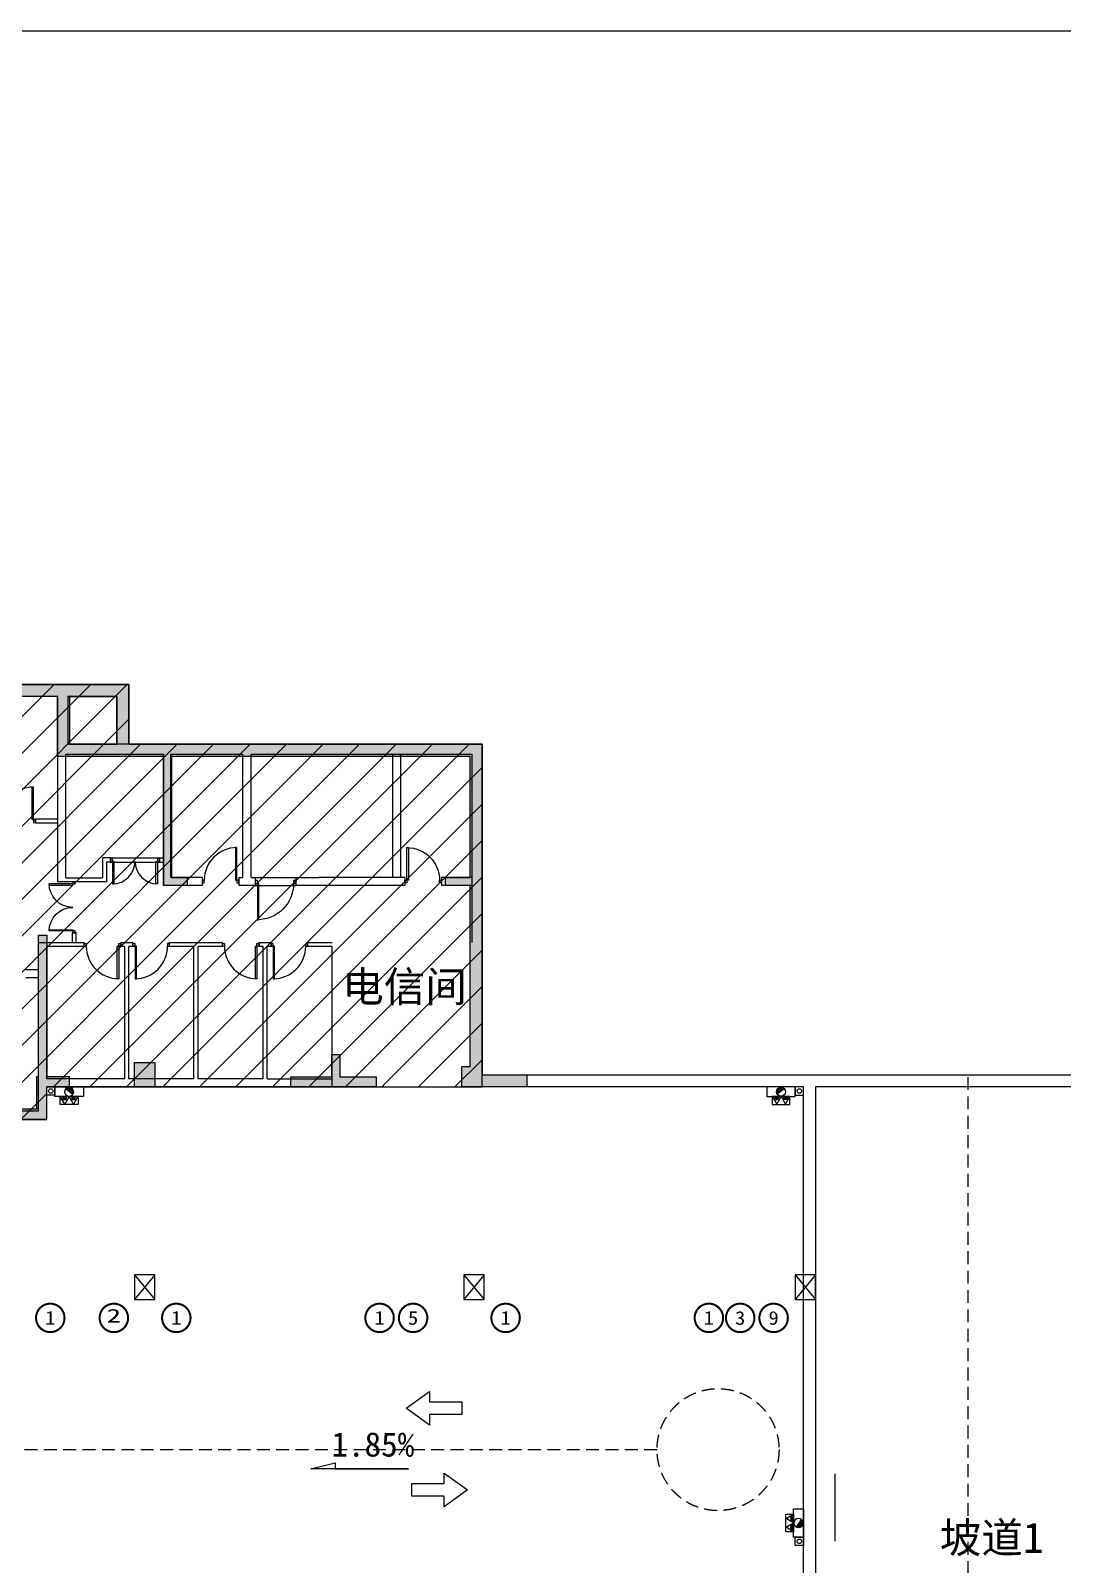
# Model space of a CAD drawing. Header units: millimetres. Extents: x -248992 to 1906102, y -24098 to 332602.
# Drawn here: x 808960 to 834336, y 294883 to 332602 of the extents above; entities that cross this region are included whole.
import ezdxf
from ezdxf.enums import TextEntityAlignment as Align

# ---------------------------------------------------------------- set-up
doc = ezdxf.new("R2010")
doc.units = ezdxf.units.MM
doc.header["$LTSCALE"] = 100
doc.linetypes.add('A6-DK-B1F$0$HIDDEN2', pattern=[4.7625, 3.175, -1.5875])
doc.linetypes.add('X-143-BF$0$HIDDEN2', pattern=[4.7625, 3.175, -1.5875])
for name, color, linetype in [('-ACO-TTLB', 153, 'Continuous'), ('A-HATCH', 251, 'Continuous'), ('A-ROOM-IDEN', 31, 'Continuous'), ('A6-DK-B1F$0$A-TRACK', 77, 'A6-DK-B1F$0$HIDDEN2'), ('A6-DK-BG-B1F$0$A-DRAIN', 152, 'Continuous'), ('A6-W-B1$0$S-WALL-S', 4, 'Continuous'), ('h-dxc$0$S-HATCH-X', 251, 'Continuous'), ('TP-DK-1(xhs)$0$P-J-DIM-L', 70, 'Continuous'), ('TP-DK-1(xhs)$0$P-X-DIM-L', 20, 'Continuous'), ('TP-DK-1(xhs)$0$P-X-L', 240, 'Continuous'), ('TP-DK-1(xhs)$0$P-X-M', 2, 'Continuous'), ('TP-DK-1(xhs)$0$P-X-X', 1, 'Continuous'), ('X-143-BF$0$A-DOOR', 190, 'Continuous'), ('X-143-BF$0$A-STAIR', 142, 'Continuous'), ('X-143-BF$0$A-VOID', 221, 'X-143-BF$0$HIDDEN2'), ('X-143-BF$0$A6-143-BF(12#)$0$A-DOOR', 190, 'Continuous'), ('X-143-BF$0$A6-143-BF(12#)$0$XU-143-SF$0$A-WALL', 2, 'Continuous'), ('X143-12#-BFdwg$0$xref(dwg引用图层)', 7, 'Continuous'), ('xref(dwg引用图层)', 7, 'Continuous')]:
    doc.layers.add(name, color=color, linetype=linetype)
doc.layers.add('A6-W-B1$0$S-EDIT', color=241, linetype='Continuous', plot=False)
doc.layers.add('LVTRY', color=6, linetype='Continuous', lineweight=18)
doc.layers.add('PUB_TEXT', color=7, linetype='Continuous', lineweight=15)
doc.layers.add('yichutu', color=7, linetype='Continuous', true_color=0xffffff, plot=False)
doc.styles.add('-黑体', font='simhei.ttf')
doc.styles.add('A6-DK-BG-B1F$0$华文细黑', font='STXIHEI.TTF')
doc.styles.add('华文细黑', font='STXIHEI.TTF')

# ---------------------------------------------------------------- blocks, each defined once
blk = doc.blocks.new('*U371')
for points in [[(-850, 35), (-900, 35), (-900, -35), (-850, -35)], [(0, 35), (-50, 35), (-50, -35), (0, -35)], [(-815, -835), (-815, -35), (-850, -35), (-850, -835)]]:
    blk.add_lwpolyline(points, close=True)
blk.add_arc((-850, -35), 800, 270, 0)
blk = doc.blocks.new('*U369')
for points in [[(-85, 835), (-85, 35), (-50, 35), (-50, 835)], [(-900, -35), (-850, -35), (-850, 35), (-900, 35)], [(-50, -35), (0, -35), (0, 35), (-50, 35)]]:
    blk.add_lwpolyline(points, close=True)
blk.add_arc((-50, 35), 800, 90, 180)
blk = doc.blocks.new('*U370')
for points in [[(-815, 835), (-815, 35), (-850, 35), (-850, 835)], [(-850, -35), (-900, -35), (-900, 35), (-850, 35)], [(0, -35), (-50, -35), (-50, 35), (0, 35)]]:
    blk.add_lwpolyline(points, close=True)
blk.add_arc((-850, 35), 800, 0, 90)
blk = doc.blocks.new('*U379')
for points in [[(-815, 835), (-815, 35), (-850, 35), (-850, 835)], [(-850, -35), (-900, -35), (-900, 35), (-850, 35)], [(0, -35), (-50, -35), (-50, 35), (0, 35)]]:
    blk.add_lwpolyline(points, close=True)
blk.add_arc((-850, 35), 800, 0, 90)
blk = doc.blocks.new('*U381')
at = {"linetype": 'ByBlock', "lineweight": -2}
for points in [[(85, 685), (85, 35), (50, 35), (50, 685)], [(1315, 685), (1315, 35), (1350, 35), (1350, 685)], [(0, 35), (50, 35), (50, -35), (0, -35)], [(1350, 35), (1400, 35), (1400, -35), (1350, -35)]]:
    blk.add_lwpolyline(points, close=True, dxfattribs=at)
for centre, start, end in [((50, 35), 0, 90), ((1350, 35), 90, 180)]:
    blk.add_arc(centre, 650, start, end, dxfattribs=at)
blk = doc.blocks.new('*U375')
at = {"linetype": 'ByBlock', "lineweight": -2}
for points in [[(0, -35), (50, -35), (50, 35), (0, 35)], [(1150, -35), (1200, -35), (1200, 35), (1150, 35)], [(85, -585), (85, -35), (50, -35), (50, -585)], [(1115, -585), (1115, -35), (1150, -35), (1150, -585)]]:
    blk.add_lwpolyline(points, close=True, dxfattribs=at)
for centre, start, end in [((50, -35), 270, 0), ((1150, -35), 180, 270)]:
    blk.add_arc(centre, 550, start, end, dxfattribs=at)
blk = doc.blocks.new('X-143-BF')
at = {"layer": 'X-143-BF$0$A-STAIR', "linetype": 'ByBlock'}
for points in [[(46510, 6940), (47710, 6940)], [(46510, 6840), (47710, 6840)], [(50065, 6460), (51065, 6460)], [(50065, 6260), (51065, 6260)]]:
    blk.add_lwpolyline(points, dxfattribs=at)
at = {"layer": 'X-143-BF$0$A-VOID'}
for points in [[(44740, 4190), (43160, 4190)], [(44740, 3990), (43160, 3990)]]:
    blk.add_lwpolyline(points, dxfattribs=at)
at = {"layer": 'X-143-BF$0$A6-143-BF(12#)$0$XU-143-SF$0$A-WALL', "linetype": 'ByBlock'}
for p, q in [((46960, 11210), (43710, 11210)), ((46960, 9740), (46960, 11210)), ((45210, 10910), (43660, 10910)), ((45210, 6350), (45210, 10910)), ((45410, 9490), (45910, 9490)), ((45410, 6450), (45410, 9490)), ((46660, 9490), (47810, 9490)), ((47810, 9490), (47810, 6260)), ((53450, 6460), (53450, 9490)), ((53650, 6460), (53650, 9490)), ((44660, 7900), (44660, 7800)), ((44660, 7900), (45210, 7900)), ((45210, 7800), (44660, 7800)), ((45410, 6450), (46310, 6450)), ((48765, 6460), (48765, 6260)), ((49665, 6460), (49665, 6260)), ((49665, 6460), (49765, 6460)), ((49965, 6460), (50065, 6460)), ((50065, 6460), (50065, 6260)), ((51065, 6460), (51640, 6460)), ((51065, 6460), (51065, 6260)), ((45160, 6350), (45160, 6350)), ((44740, 4860), (45860, 4860)), ((45860, 4760), (45860, 4860)), ((46760, 4860), (47060, 4860)), ((46760, 4760), (46760, 4860)), ((47060, 4760), (47060, 4860)), ((47960, 4860), (49260, 4860)), ((47960, 4760), (47960, 4860)), ((49260, 4760), (49260, 4860)), ((50160, 4860), (50460, 4860)), ((50160, 4760), (50160, 4860)), ((50460, 4760), (50460, 4860)), ((51360, 4860), (51960, 4860)), ((51360, 4760), (51360, 4860)), ((44740, 710), (41675, 710)), ((44940, 510), (41675, 510))]:
    blk.add_line(p, q, dxfattribs=at)
at = {"layer": 'X-143-BF$0$A6-143-BF(12#)$0$XU-143-SF$0$A-WALL'}
for p, q in [((45910, 9740), (45460, 9740)), ((55650, 9740), (45910, 9740)), ((45910, 9490), (47810, 9490)), ((47810, 6460), (47810, 9490)), ((47990, 9490), (49765, 9490)), ((47990, 6460), (47990, 9490)), ((47990, 6460), (47990, 9490)), ((49765, 6460), (49765, 9490)), ((49965, 9490), (51640, 9490)), ((49965, 6460), (49965, 9490)), ((51640, 9490), (55400, 9490)), ((55400, 7075), (55400, 9490)), ((55650, 4860), (55650, 9740)), ((55400, 4860), (55400, 7075)), ((48765, 6460), (47990, 6460)), ((53750, 6460), (51640, 6460)), ((55400, 6460), (54650, 6460)), ((46410, 6350), (45210, 6350)), ((48765, 6260), (47810, 6260)), ((50065, 6260), (49665, 6260)), ((53750, 6260), (51065, 6260)), ((55400, 6260), (54650, 6260)), ((44740, 710), (44740, 4860)), ((44940, 1510), (44940, 4760)), ((44940, 1510), (44940, 4760)), ((45860, 4760), (44940, 4760)), ((46860, 4760), (46760, 4760)), ((46860, 1510), (46860, 4760)), ((47060, 4760), (46960, 4760)), ((46960, 1510), (46960, 4760)), ((48560, 4760), (47960, 4760)), ((48560, 1510), (48560, 4760)), ((49260, 4760), (48660, 4760)), ((49260, 4760), (48660, 4760)), ((48660, 1510), (48660, 4760)), ((50260, 4760), (50160, 4760)), ((50260, 1510), (50260, 4760)), ((50460, 4760), (50360, 4760)), ((50360, 1510), (50360, 4760)), ((51960, 4760), (51360, 4760)), ((51960, 1310), (51960, 4760)), ((46860, 1510), (44940, 1510)), ((48560, 1510), (46960, 1510)), ((50260, 1510), (48660, 1510)), ((50360, 1510), (51960, 1510)), ((51960, 1310), (44940, 1310)), ((44940, 510), (44940, 1310)), ((55650, 1310), (55649, 1309))]:
    blk.add_line(p, q, dxfattribs=at)
at = {"layer": 'X-143-BF$0$A6-143-BF(12#)$0$XU-143-SF$0$A-WALL', "linetype": 'ByBlock'}
for points in [[(46660, 9740), (46660, 10910), (45460, 10910), (45460, 9740)], [(46510, 6840), (46510, 6940)], [(47710, 6940), (47710, 6840)], [(53750, 6460), (53750, 6260)], [(54650, 6460), (54650, 6260)], [(45660, 4860), (45660, 5100), (45560, 5100), (45560, 4860)]]:
    blk.add_lwpolyline(points, dxfattribs=at)
at = {"layer": 'X-143-BF$0$A6-143-BF(12#)$0$XU-143-SF$0$A-WALL'}
for points in [[(46510, 6940), (46310, 6940), (46310, 6450)], [(46510, 6840), (46410, 6840), (46410, 6350)], [(47710, 6940), (47810, 6940)], [(47710, 6840), (47810, 6840)]]:
    blk.add_lwpolyline(points, dxfattribs=at)
at = {"layer": 'X-143-BF$0$A-DOOR'}
blk.add_blockref('*U375', (46510, 6890), dxfattribs=at)
at = {"layer": 'X-143-BF$0$A-DOOR', "xscale": -0.892857142857143, "yscale": 0.892857142857143, "zscale": 0.892857142857143, "rotation": 90}
blk.add_blockref('*U381', (45610, 6350), dxfattribs=at)
at = {"layer": 'X-143-BF$0$A6-143-BF(12#)$0$A-DOOR', "rotation": 179.9999999710517}
for name, p in [('*U371', (43760, 7850)), ('*U371', (48765, 6360)), ('*U370', (45860, 4805)), ('*U369', (47060, 4805)), ('*U370', (49260, 4805)), ('*U369', (50460, 4805))]:
    blk.add_blockref(name, p, dxfattribs=at)
at = {"layer": 'X-143-BF$0$A6-143-BF(12#)$0$A-DOOR', "xscale": -1, "rotation": 180}
blk.add_blockref('*U371', (54650, 6360), dxfattribs=at)
at = {"layer": 'X-143-BF$0$A6-143-BF(12#)$0$A-DOOR', "xscale": -1.111111111111111, "yscale": 1.111111111111111, "zscale": 1.111111111111111, "rotation": 180}
blk.add_blockref('*U379', (51065, 6350), dxfattribs=at)
blk = doc.blocks.new('X143-12#-BFdwg')
at = {"layer": 'X143-12#-BFdwg$0$xref(dwg引用图层)'}
blk.add_blockref('X-143-BF', (0, 0), dxfattribs=at)
blk = doc.blocks.new('w-dxc', base_point=(5421, -136594))
at = {"color": 0, "linetype": 'ByBlock'}
for points in [[(5321, -126854), (15471, -126854), (15471, -125384), (17211, -125384), (17211, -124934), (20631, -124934), (20631, -125384), (22971, -125384), (22971, -126854), (35071, -126854), (35071, -126854), (37831, -126854), (37831, -126854), (43421, -126854), (43421, -125384), (45761, -125384), (45761, -124934), (49181, -124934), (49181, -125384), (50921, -125384)], [(52381, -126854), (61071, -126854), (61071, -126854), (61071, -134984), (62169, -134984), (62169, -135284), (61071, -135284), (61071, -135284), (60571, -135284), (60571, -134784), (60771, -134784), (60771, -130334), (60171, -130334), (60171, -130134), (60771, -130134), (60771, -127155), (53431, -127154), (53431, -130134), (53811, -130134), (53811, -130334), (53231, -130334), (53231, -127154), (50621, -127154), (50621, -125684), (49081, -125684)], [(50921, -125384), (52381, -125384), (52381, -126854)], [(50921, -125684), (52081, -125684), (52081, -126854)], [(50921, -125684), (50921, -126854), (52081, -126854)], [(50161, -135034), (50161, -135034), (50161, -135034), (50111, -135034), (50111, -135834), (49221, -135834), (49221, -136084), (50361, -136084), (50361, -135284), (50921, -135284)], [(50921, -135284), (50921, -135034), (50361, -135034), (50361, -135034)]]:
    blk.add_lwpolyline(points, dxfattribs=at)
for points in [[(50161, -131754), (50161, -131554), (50361, -131554), (50361, -135034)], [(50161, -135034), (50161, -131754), (50161, -131754)]]:
    blk.add_lwpolyline(points)
for points in [[(56361, -135034), (57371, -135034), (57371, -134484), (57571, -134484), (57571, -135034), (58461, -135034), (58461, -135284), (56361, -135284)], [(52521, -134684), (53021, -134684), (53021, -135284), (52521, -135284)]]:
    blk.add_lwpolyline(points, close=True, dxfattribs=at)
blk = doc.blocks.new('h-dxc', base_point=(171285, -107859))
at = {"layer": 'h-dxc$0$S-HATCH-X'}
h = blk.add_hatch(color=256, dxfattribs=at)
h.paths.add_polyline_path([(181635, -96949), (181335, -96949), (181635, -96949), (181635, -96949), (183175, -96949), (183175, -97969), (183375, -97969), (183375, -96949), (183375, -96499), (185995, -96499), (185995, -96569), (186195, -96569), (186195, -96949), (186795, -96949), (186795, -98519), (186995, -98519), (186995, -96949), (188535, -96949), (188535, -98419), (191145, -98419), (191145, -101599), (191725, -101599), (191725, -101399), (191345, -101399), (191345, -98419), (198785, -98419), (198785, -101399), (198085, -101399), (198085, -101599), (198985, -101599), (198985, -98419), (199135, -98419), (199135, -101599), (200035, -101599), (200035, -101399), (199335, -101399), (199335, -98419), (201235, -98419), (201235, -98419), (203395, -98419), (203395, -98419), (206775, -98419), (206775, -101399), (206395, -101399), (206395, -101599), (206975, -101599), (206975, -98419), (209585, -98419), (209585, -96949), (211125, -96949), (211125, -98519), (211325, -98519), (211325, -96949), (211925, -96949), (211925, -96569), (212125, -96569), (212125, -96499), (214745, -96499), (214745, -97969), (214945, -97969), (214945, -96949), (216485, -96949), (216485, -98419), (217945, -98419), (217945, -98119), (217945, -98119), (217945, -98419), (219095, -98419), (219095, -101599), (219675, -101599), (219675, -101399), (219295, -101399), (219295, -98419), (226635, -98420), (226635, -101399), (226035, -101399), (226035, -101599), (226635, -101599), (226635, -106049), (226435, -106049), (226435, -106549), (226935, -106549), (226935, -106549), (228033, -106549), (228033, -106249), (226935, -106249), (226935, -98119), (216785, -98119), (216785, -96949), (217945, -96949), (217945, -98119), (218245, -98119), (218245, -96649), (215045, -96649), (215045, -96199), (211625, -96199), (211625, -96649), (209285, -96649), (209285, -98119), (203695, -98119), (203695, -98119), (200935, -98119), (200935, -98119), (188835, -98119), (188835, -96649), (186495, -96649), (186495, -96199), (183075, -96199), (183075, -96649), (181335, -96649), (181335, -98119), (171185, -98119), (171185, -100419), (170585, -100419), (170585, -98419), (171185, -98419), (171185, -98119), (170285, -98119), (170285, -100719), (171185, -100719), (171185, -106549), (171185, -106549), (171585, -106549), (171585, -106549), (181895, -106549), (181895, -107349), (182435, -107349), (182435, -109357), (182735, -109357), (182735, -107349), (183035, -107349), (183035, -107049), (182195, -107049), (182195, -106249), (182095, -106249), (181895, -106249), (174885, -106249), (174885, -105749), (174685, -105749), (174685, -106249), (171485, -106249), (171485, -101599), (172085, -101599), (172085, -101399), (171485, -101399), (171485, -98419), (178825, -98419), (178825, -101399), (178445, -101399), (178445, -101599), (179025, -101599), (179025, -98419), (181635, -98419)])
h.paths.add_polyline_path([(210045, -103019), (210045, -102819), (209845, -102819), (209845, -106299), (209285, -106299), (209285, -106549), (209845, -106549), (209845, -107349), (210045, -107349), (210985, -107349), (210985, -106849), (210485, -106849), (210485, -107099), (210095, -107099), (210095, -106299), (210045, -106299), (210045, -103019)], flags=17)
h.paths.add_polyline_path([(216025, -103019), (216025, -102819), (216225, -102819), (216225, -106299), (216025, -106299), (216025, -103019)], flags=17)
h.paths.add_polyline_path([(188075, -103019), (188075, -102819), (188275, -102819), (188275, -106299), (188075, -106299), (188075, -103019)], flags=17)
h.paths.add_polyline_path([(182095, -103019), (182095, -102819), (181895, -102819), (181895, -106249), (182095, -106249), (182095, -103019)], flags=17)
h.paths.add_polyline_path([(222225, -106299), (223235, -106299), (223235, -105749), (223435, -105749), (223435, -106299), (224325, -106299), (224325, -106549), (222225, -106549)], flags=17)
h.paths.add_polyline_path([(204285, -106549), (201745, -106549), (201745, -106299), (202635, -106299), (202635, -105749), (202835, -105749), (202835, -106299), (204285, -106299), (204285, -105949), (204785, -105949), (204785, -106549)], flags=17)
h.paths.add_polyline_path([(216785, -106549), (216785, -106299), (216225, -106299), (216025, -106299), (215975, -106299), (215975, -107099), (215085, -107099), (215085, -107349), (216225, -107349), (216225, -106549)], flags=16)
edge = h.paths.add_edge_path(flags=16)
edge.add_line((210095, -107099), (210045, -106299))
edge.add_line((210045, -106299), (210095, -106299))
edge.add_line((210095, -106299), (210095, -106299))
h.paths.add_polyline_path([(211875, -103869), (212075, -103869), (212075, -101399), (211325, -101399), (211325, -101319), (211125, -101319), (211125, -101599), (211875, -101599)], flags=17)
h.paths.add_polyline_path([(214195, -103869), (213995, -103869), (213995, -101399), (214745, -101399), (214745, -101319), (214945, -101319), (214945, -101599), (214195, -101599)], flags=17)
h.paths.add_polyline_path([(218385, -105949), (218885, -105949), (218885, -106549), (218385, -106549)], flags=17)
h.paths.add_polyline_path([(190585, -105949), (191085, -105949), (191085, -106549), (190585, -106549)], flags=17)
h.paths.add_polyline_path([(188835, -106549), (188835, -106299), (188275, -106299), (188075, -106299), (188025, -106299), (188025, -107099), (187135, -107099), (187135, -107349), (188275, -107349), (188275, -106549)], flags=17)
h.paths.add_polyline_path([(186245, -103869), (186045, -103869), (186045, -101399), (186795, -101399), (186795, -101319), (186995, -101319), (186995, -101599), (186245, -101599)], flags=17)
h.paths.add_polyline_path([(196375, -106299), (195485, -106299), (195485, -105749), (195285, -105749), (195285, -106299), (194275, -106299), (194275, -106549), (196375, -106549)], flags=17)
h.paths.add_polyline_path([(183925, -103869), (184125, -103869), (184125, -101399), (183375, -101399), (183375, -101319), (183175, -101319), (183175, -101599), (183925, -101599)], flags=17)
h.paths.add_polyline_path([(199335, -106149), (199535, -106149), (199535, -106549), (198585, -106549), (198585, -106149), (198785, -106149), (198785, -104669), (198985, -104669), (198985, -106149), (199135, -106149), (199135, -104669), (199335, -104669)], flags=17)
edge = h.paths.add_edge_path(flags=17)
edge.add_line((210345, -107349), (209845, -107349))
edge.add_line((209845, -107349), (209845, -106549))
edge.add_line((209845, -106549), (209285, -106549))
blk = doc.blocks.new('BF1')
at = {"layer": 'xref(dwg引用图层)'}
for name in ['w-dxc', 'h-dxc']:
    blk.add_blockref(name, (22200, 305315), dxfattribs=at)
blk = doc.blocks.new('TP-DK-1(xhs)$0$PG01.1')
at = {"color": 1}
for p, q in [((108, 187), (0, 0)), ((80, 72), (66, 58)), ((89, 72), (66, 48)), ((99, 72), (66, 39)), ((109, 72), (66, 29)), ((118, 72), (66, 20)), ((128, 72), (66, 10)), ((138, 72), (66, 0)), ((147, 72), (76, 0)), ((150, 65), (85, 0)), ((150, 56), (94, 0)), ((150, 46), (104, 0)), ((216, 0), (108, 187)), ((150, 36), (114, 0)), ((150, 27), (123, 0)), ((150, 17), (133, 0)), ((150, 8), (142, 0)), ((324, 187), (216, 0)), ((296, 72), (282, 58)), ((305, 72), (282, 48)), ((315, 72), (282, 39)), ((325, 72), (282, 29)), ((334, 72), (282, 20)), ((344, 72), (282, 10)), ((354, 72), (282, 0)), ((363, 72), (292, 0)), ((366, 65), (301, 0)), ((366, 56), (310, 0)), ((366, 46), (320, 0)), ((432, 0), (324, 187)), ((366, 36), (330, 0)), ((366, 27), (339, 0)), ((366, 17), (349, 0)), ((366, 8), (358, 0))]:
    blk.add_line(p, q, dxfattribs=at)
at = {"color": 2}
for p, q in [((0, 0), (216, 0)), ((216, 0), (432, 0))]:
    blk.add_line(p, q, dxfattribs=at)
at = {"color": 1}
for points in [[(0, 0), (436, 0), (436, 190), (0, 190)], [(66, 72), (150, 72), (150, 0), (66, 0)], [(282, 72), (366, 72), (366, 0), (282, 0)]]:
    blk.add_lwpolyline(points, close=True, dxfattribs=at)
blk = doc.blocks.new('TP-DK-1(xhs)$0$PG02.4')
blk.add_hatch(color=1).paths.add_polyline_path([(265, 48, 0.699012), (461, 120, 0.141488), (444, 179)])
at = {"color": 1}
blk.add_line((265, 48), (444, 179), dxfattribs=at)
blk.add_lwpolyline([(0, 0), (700, 0), (700, 240), (0, 240)], close=True, dxfattribs=at)
blk.add_circle((350, 120), 111, dxfattribs=at)
blk = doc.blocks.new('TP-DK-1(xhs)')
at = {"layer": 'TP-DK-1(xhs)$0$P-J-DIM-L', "color": 8, "true_color": 0x808080}
for points in [[(67340, 306625), (67340, 306425), (67140, 306425), (67140, 306625)], [(85550, 306625), (85550, 306425), (85750, 306425), (85750, 306625)]]:
    blk.add_lwpolyline(points, close=True, dxfattribs=at)
at = {"layer": 'TP-DK-1(xhs)$0$P-J-DIM-L', "color": 8, "true_color": 0x808080, "elevation": 0}
blk.add_lwpolyline([(85750, 295350), (85550, 295350), (85550, 295550), (85750, 295550)], close=True, dxfattribs=at)
at = {"layer": 'TP-DK-1(xhs)$0$P-X-DIM-L', "elevation": 0}
blk.add_lwpolyline([(86529, 295450), (86529, 297110)], dxfattribs=at)
at = {"layer": 'TP-DK-1(xhs)$0$P-X-L'}
for centre in [(67240, 306525), (85650, 306525), (85650, 295450, 0)]:
    blk.add_circle(centre, 55, dxfattribs=at)
at = {"layer": 'TP-DK-1(xhs)$0$P-X-M', "extrusion": (0, 0, -1), "zscale": -1}
for p, rotation in [((-67472, 306385), 180), ((-85510, 296118, 0), 270)]:
    blk.add_blockref('TP-DK-1(xhs)$0$PG01.1', p, dxfattribs=dict(at, rotation=rotation))
at = {"layer": 'TP-DK-1(xhs)$0$P-X-M', "extrusion": (0, 0, -1), "xscale": -1, "zscale": -1, "rotation": 180}
blk.add_blockref('TP-DK-1(xhs)$0$PG01.1', (-85418, 306385), dxfattribs=at)
at = {"layer": 'TP-DK-1(xhs)$0$P-X-X', "xscale": -1}
for p, rotation in [((67340, 306625), 180), ((85750, 296250, 0), 90)]:
    blk.add_blockref('TP-DK-1(xhs)$0$PG02.4', p, dxfattribs=dict(at, rotation=rotation))
at = {"layer": 'TP-DK-1(xhs)$0$P-X-X', "rotation": 180}
blk.add_blockref('TP-DK-1(xhs)$0$PG02.4', (85550, 306625), dxfattribs=at)
blk = doc.blocks.new('A6-W-B1$0$Z-2')
at = {"layer": 'A6-W-B1$0$S-EDIT'}
for p, q in [((72869, 44139), (73369, 43539)), ((73369, 44139), (72869, 43539))]:
    blk.add_line(p, q, dxfattribs=at)
at = {"layer": 'A6-W-B1$0$S-WALL-S', "color": 0, "linetype": 'ByBlock', "lineweight": -2}
blk.add_lwpolyline([(73369, 44139), (72869, 44139), (72869, 43539), (73369, 43539), (73369, 44139)], dxfattribs=at)
blk = doc.blocks.new('A6-W-B1', base_point=(85957, 40190))
at = {"layer": 'A6-W-B1$0$S-WALL-S'}
blk.add_lwpolyline([(179807, 346815), (179807, 346815), (179807, 334190), (179507, 334190), (179507, 346815), (172007, 346815), (172007, 334190), (171707, 334190), (171707, 346815), (163807, 346815), (163807, 347115), (180007, 347115), (180007, 346815), (179807, 346815)], dxfattribs=at)
for p in [(82388, 298050), (90488, 298050), (98638, 298050)]:
    blk.add_blockref('A6-W-B1$0$Z-2', p, dxfattribs=at)
blk = doc.blocks.new('yct-1189-841-356700-252300-300-0.0')
at = {"layer": 'yichutu', "color": 7, "true_color": 0xffffff}
blk.add_lwpolyline([(0, 0), (0, 252300), (356700, 252300), (356700, 0)], close=True, dxfattribs=at)
blk = doc.blocks.new('A6-DK-BG-B1F$0$A-DRAIN-INDEX')
blk.add_lwpolyline([(300, 0), (0, 0), (-300, 0), (-500, 0), (-300, 50), (-300, 0)], close=True)
at = {"style": 'A6-DK-BG-B1F$0$华文细黑'}
blk.add_attdef('坡度', text='', height=250, dxfattribs=at).set_placement((0, 100), align=Align.CENTER)
blk = doc.blocks.new('A6-DK-BG-B1F')
at = {"layer": 'A6-DK-BG-B1F$0$A-DRAIN'}
ref = blk.add_blockref('A6-DK-BG-B1F$0$A-DRAIN-INDEX', (75136, 297233), dxfattribs=dict(at, xscale=3, yscale=3, zscale=3))
ref.add_attrib('坡度', '1.85%', dxfattribs={"layer": '0', "height": 600, "style": 'A6-DK-BG-B1F$0$华文细黑'}).set_placement((75160, 297533), align=Align.CENTER)
blk = doc.blocks.new('A6-DK-B1F$0$A$C48A675EB')
at = {"layer": 'A6-DK-B1F$0$A-TRACK', "linetype": 'ByBlock'}
blk.add_lwpolyline([(1047, -516), (1047, -195), (50, -195), (50, 195), (1047, 195), (1047, 517), (1759, 0)], close=True, dxfattribs=at)
blk = doc.blocks.new('A6-DK-B1F$0$gsethsergtyf')
at = {"layer": 'A6-DK-B1F$0$A-TRACK'}
for p, q in [((89800, 287500), (89800, 307018)), ((82151, 297700), (37256, 297700))]:
    blk.add_line(p, q, dxfattribs=at)
blk.add_circle((83651, 297704), 1500, dxfattribs=at)
at = {"layer": 'A6-DK-B1F$0$A-TRACK', "linetype": 'ByBlock', "xscale": 0.8, "yscale": 0.8, "zscale": 0.8, "rotation": 180}
blk.add_blockref('A6-DK-B1F$0$A$C48A675EB', (77390, 298721, 0), dxfattribs=at)
at = {"layer": 'A6-DK-B1F$0$A-TRACK', "linetype": 'ByBlock', "xscale": 0.8, "yscale": 0.8, "zscale": 0.8}
blk.add_blockref('A6-DK-B1F$0$A$C48A675EB', (76077, 296713, 0), dxfattribs=at)
blk = doc.blocks.new('dttc')
at = {"layer": 'A-HATCH'}
h = blk.add_hatch(dxfattribs=at)
h.set_pattern_fill('ANSI31', color=256, scale=200)
h.paths.add_polyline_path([(77850, 315055), (69160, 315055), (69160, 316525), (65960, 316525), (65960, 316975), (62540, 316975), (62540, 316525), (60190, 316525), (60190, 315055), (39760, 315055), (39760, 316525), (37410, 316525), (37410, 316975), (33990, 316975), (33990, 316525), (32240, 316525), (32250, 315055), (21200, 315055), (21200, 312455), (22100, 312455), (22099, 306625), (32810, 306625), (32810, 305825), (39190, 305825), (39190, 306625), (60760, 306625), (60760, 305825), (67140, 305825), (67140, 306625), (77850, 306625)])
blk.add_lwpolyline([(60760, 305825), (67140, 305825), (67140, 306625), (77850, 306625), (77850, 315055), (69160, 315055), (69160, 316525), (65960, 316525)], dxfattribs=at)

msp = doc.modelspace()

# ---------------------------------------------------------------- linework, layer by layer
at = {"layer": 'LVTRY', "color": 6, "const_width": 50}
for points in [[(809792.6, 300943.8, 1), (809092.6, 300943.8, 1)], [(811356.1, 300943.8, 1), (810656.1, 300943.8, 1)], [(812892.6, 300943.8, 1), (812192.6, 300943.8, 1)], [(817892.6, 300943.8, 1), (817192.6, 300943.8, 1)], [(818717, 300943.8, 1), (818017, 300943.8, 1)], [(820992.6, 300943.8, 1), (820292.6, 300943.8, 1)], [(825992.6, 300943.8, 1), (825292.6, 300943.8, 1)], [(826762.8, 300943.8, 1), (826062.8, 300943.8, 1)], [(827585, 300943.8, 1), (826885, 300943.8, 1)]]:
    msp.add_lwpolyline(points, format="xyb", close=True, dxfattribs=at)

# ---------------------------------------------------------------- block references
at = {"layer": '-ACO-TTLB'}
for name in ['BF1', 'dttc']:
    msp.add_blockref(name, (742216.9, 0), dxfattribs=at)
msp.add_blockref('A6-DK-B1F$0$gsethsergtyf', (742216.9, 0))
at = {"layer": 'xref(dwg引用图层)'}
for name, p in [('X143-12#-BFdwg', (764416.9, 305315)), ('A6-W-B1', (742216.9, 0)), ('TP-DK-1(xhs)', (742216.9, 0)), ('A6-DK-BG-B1F', (742216.9, 0))]:
    msp.add_blockref(name, p, dxfattribs=at)
at = {"layer": 'yichutu', "rotation": 90}
msp.add_blockref('yct-1189-841-356700-252300-300-0.0', (961206.7, -24097.9), dxfattribs=at)

# ---------------------------------------------------------------- texts
at = {"layer": 'A-ROOM-IDEN', "style": '华文细黑'}
for s, p in [('电信间', (818156.9, 308715.4)), ('坡道1', (832600, 295164))]:
    msp.add_text(s, height=750, dxfattribs=at).set_placement(p, align=Align.CENTER)
at = {"layer": 'PUB_TEXT', "color": 6, "style": '-黑体'}
for s, width, p, p2 in [('1', 1.065055, (809314.3, 300777.5), (809570.9, 300777.5)), ('2', 1.463127, (810829.9, 300829.6), (811182.3, 300829.6)), ('1', 1.065055, (812414.3, 300777.5), (812670.9, 300777.5)), ('1', 1.065055, (817414.3, 300777.5), (817670.9, 300777.5)), ('5', 1.048503, (818240.7, 300776), (818493.3, 300776)), ('1', 1.065055, (820514.3, 300777.5), (820770.9, 300777.5)), ('1', 1.065055, (825514.3, 300777.5), (825770.9, 300777.5)), ('3', 1.032317, (826288.5, 300774.5), (826537.2, 300774.5)), ('9', 1.032317, (827110.7, 300774.5), (827359.4, 300774.5))]:
    msp.add_text(s, height=335, dxfattribs=dict(at, width=width)).set_placement(p, p2, align=Align.FIT)

doc.saveas('drawing.dxf')
